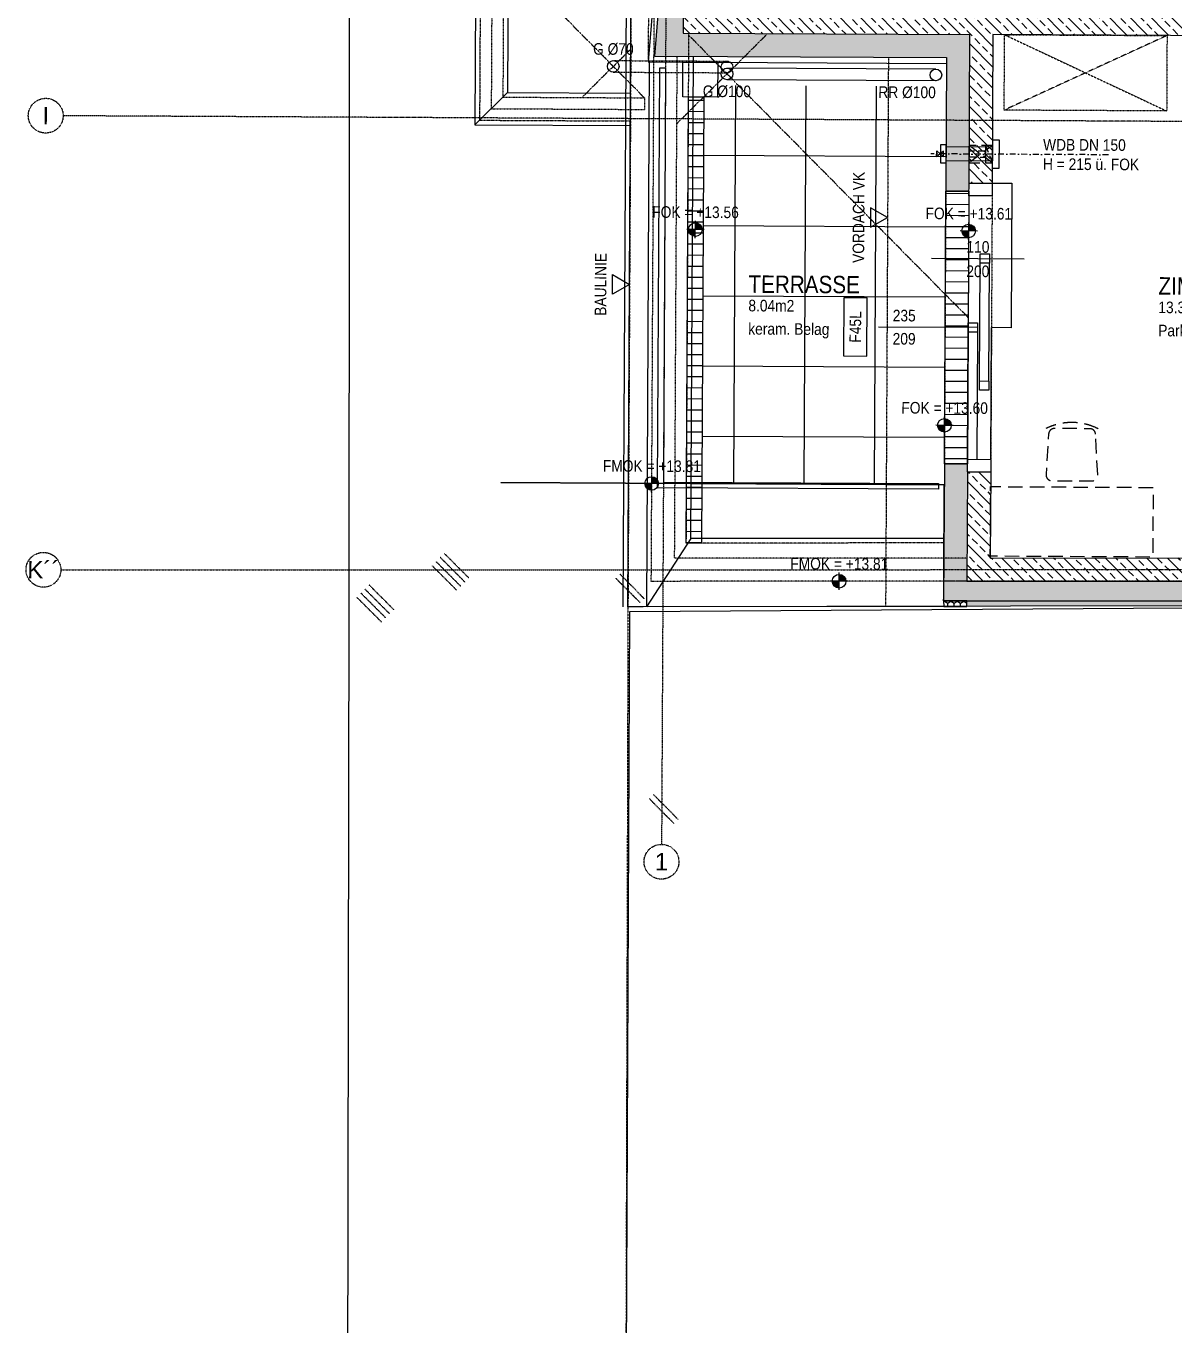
# Model space of a CAD drawing. Header units: millimetres. Extents: x -13147 to 51584, y -41547 to 69958.
# Drawn here: x -13096 to -3196, y 8478 to 19682 of the extents above; entities that cross this region are included whole.
import ezdxf
from ezdxf.enums import TextEntityAlignment as Align

# ---------------------------------------------------------------- set-up
doc = ezdxf.new("R2010")
doc.units = ezdxf.units.MM
doc.linetypes.add('HIDDEN2', pattern=[0.1875, 0.125, -0.0625])
doc.linetypes.add('STRICHPUNKT', pattern=[1, 0.5, -0.25, 0, -0.25])
for name, color, linetype in [('00_HLP-G00-L05-M0', 6, 'Continuous'), ('01-BFL-G00-L05-M0', 251, 'Continuous'), ('01-HID-G00-L05-ENTWÄSSERUNG', 251, 'HIDDEN2'), ('01-SYM-G00-L05-M0', 251, 'Continuous'), ('01-TXT---------M0', 251, 'Continuous'), ('01-TXT---------PP', 1, 'Continuous'), ('01-TXT-G00-L05-M0', 1, 'Continuous'), ('02-ANS-G00-L05-M0', 251, 'Continuous'), ('02-ANS-G00-L05-Rigol', 251, 'Continuous'), ('02-AXO-G00-L05-M0', 251, 'STRICHPUNKT'), ('02-DIM-G00-L05-BEHÖRDE', 251, 'Continuous'), ('02-FIL-G00-L05-LILA', 251, 'Continuous'), ('02-FIL-G00-L05-PLATTENBELAG', 251, 'Continuous'), ('02-FIL-G00-L05-STB', 251, 'Continuous'), ('02-HID-G00-L05-M0', 251, 'HIDDEN2'), ('02-TWA---------M0', 251, 'Continuous'), ('02-TWA-G00-L05-M0', 251, 'Continuous'), ('02-TWB-G00-L05-M0', 251, 'Continuous'), ('02-WDA-G00-L05-M0', 251, 'Continuous'), ('02-ZWA-G00-L05-M0', 251, 'Continuous'), ('03-SYM-G00-L05-M0', 251, 'Continuous'), ('04-STO---------M0', 251, 'Continuous'), ('04-STO-G00-L05-M0', 251, 'Continuous'), ('04-SYM---------EP', 251, 'Continuous'), ('04-TXT---------EP', 251, 'Continuous'), ('04-TXT-G00-L05-M0', 251, 'Continuous'), ('04-TXT-G00-L05-POS', 8, 'Continuous'), ('05-SYM---------M0', 251, 'Continuous'), ('05-TXT---------PP', 8, 'Continuous'), ('05-TXT--------M0', 251, 'Continuous'), ('07-SAN---------M0', 251, 'Continuous'), ('07-SAN-G00-L05-M0', 251, 'Continuous'), ('07_MOB-G00-L05-M0', 251, 'HIDDEN2'), ('09-SYM-G00-L05-GEHSTEIG', 8, 'Continuous'), ('09-VER-G00-L05-GRUNDSTÜCKSGRENZE', 161, 'Continuous')]:
    doc.layers.add(name, color=color, linetype=linetype)
doc.styles.add('ARIAL', font='arial.ttf', dxfattribs={"width": 0.85})
doc.styles.get("Standard").update_dxf_attribs({"font": 'arial.ttf'})
pattern_1 = [(134.70755, (-35291.17, -23129.93), (-90.25976, -89.34302), []), (134.70755, (-35290.71, -23040.13), (-90.25976, -89.34302), [63.5, -31.75])]
pattern_2 = [(89.70755, (-35291.17, -23129.933), (-27.252854, 47.764726), [31.75, -63.5]), (209.70755, (-35291.17, -23129.933), (-27.73904, -47.484027), [31.75, -63.5]), (149.70755, (-35291.17, -23129.933), (-54.991893, 0.280699), [-63.5, 31.75])]

# ---------------------------------------------------------------- blocks, each defined once
blk = doc.blocks.new('01-SQM')
at = {"layer": '01-TXT---------M0', "color": 1, "style": 'ARIAL', "width": 0.85}
blk.add_attdef('ROOM', (0, 0), '', height=0.15, dxfattribs=at)
blk.add_attdef('AREA', text='', height=0.1, dxfattribs=at).set_placement((0, -0.06), align=Align.TOP_LEFT)
at = {"layer": '01-TXT---------PP', "color": 1, "style": 'ARIAL', "width": 0.85}
blk.add_attdef('NR', text='', height=0.15, dxfattribs=at).set_placement((-0.117, 0), align=Align.RIGHT)
blk.add_attdef('FLOOR', text='', height=0.1, dxfattribs=at).set_placement((0, -0.26), align=Align.TOP_LEFT)
blk = doc.blocks.new('03-rar')
blk.add_circle((0, 0), 0.05)
at = {"layer": '01-TXT---------M0', "color": 8, "style": 'ARIAL', "width": 0.85}
blk.add_attdef('RR', text='', height=0.1, dxfattribs=at).set_placement((0, 0.1), align=Align.CENTER)
blk = doc.blocks.new('04-TXT')
blk.add_line((0, 0), (0.853, 0))
at = {"layer": '04-TXT---------EP', "color": 8, "style": 'ARIAL', "width": 0.85}
blk.add_attdef('WIDTH', text='', height=0.1, dxfattribs=at).set_placement((0.632, 0.05), align=Align.CENTER)
blk.add_attdef('HEIGHT', text='', height=0.1, dxfattribs=at).set_placement((0.632, -0.05), align=Align.TOP_CENTER)
blk = doc.blocks.new('01-HK1')
for p, q in [((-0.001, -0.074), (-0.001, 0.074)), ((0.074, 0), (-0.075, 0))]:
    blk.add_line(p, q)
blk.add_circle((-0.001, 0), 0.0586)
for points in [[(-0.001, 0.059), (0.041, 0.041), (-0.001, 0)], [(-0.001, 0), (0.058, 0), (0.041, 0.041)], [(-0.059, 0), (-0.042, -0.041), (-0.001, 0)], [(-0.042, -0.041), (-0.001, -0.059), (-0.001, 0)]]:
    blk.add_solid(points)
at = {"layer": '01-TXT---------M0', "color": 8, "style": 'ARIAL', "width": 0.85}
blk.add_attdef('HEIGHT', text='', height=0.1, dxfattribs=at).set_placement((0, 0.2), align=Align.TOP_CENTER)
blk = doc.blocks.new('FENSTER_237')
at = {"layer": '04-STO---------M0'}
for points in [[(0, 0), (0, -0.11), (0.2, -0.11), (0.2, 0)], [(0.18, -0.785), (0.18, -0.705), (0.1, -0.705), (0.1, -0.785)], [(0.08, -1.285), (0.08, -1.205), (0, -1.205), (0, -1.285)], [(0.18, -1.88), (0.18, -1.8), (0.1, -1.8), (0.1, -1.88)], [(0, -2.38), (0, -2.49), (0.2, -2.49), (0.2, -2.38)]]:
    blk.add_lwpolyline(points, close=True, dxfattribs=at)
at = {"layer": '04-SYM---------EP'}
for points in [[(0, -0.11), (0, -1.205)], [(0.08, -1.205), (0.08, -0.11)], [(0.1, -0.785), (0.1, -1.8)], [(0.18, -0.785), (0.18, -1.8)]]:
    blk.add_lwpolyline(points, dxfattribs=at)
blk = doc.blocks.new('05-TXT')
at = {"layer": '05-TXT--------M0'}
blk.add_line((-0.4, 0), (0.4, 0), dxfattribs=at)
at = {"layer": '05-TXT--------M0', "color": 8, "style": 'ARIAL', "width": 0.85}
blk.add_attdef('BREITE', text='', height=0.1, dxfattribs=at).set_placement((0, 0.05), align=Align.CENTER)
blk.add_attdef('HÖHE', text='', height=0.1, rotation=360, dxfattribs=at).set_placement((0, -0.06), align=Align.TOP_CENTER)
blk = doc.blocks.new('möbel_schreibtisch')
at = {"flags": 128}
blk.add_lwpolyline([(0, -0.1), (-0.6, -0.1), (-0.6, 1.3), (0, 1.3)], close=True, dxfattribs=at)
blk.add_lwpolyline([(-1.056, 0.802, 0.39805), (-1.103, 0.752), (-1.103, 0.447, 0.39805), (-1.056, 0.397), (-0.706, 0.377, 0.430564), (-0.653, 0.427), (-0.653, 0.772, 0.430564), (-0.706, 0.822)], format="xyb", close=True, dxfattribs=at)
blk.add_arc((-0.653, 0.599), 0.503, 153.4349, 206.5651)
blk = doc.blocks.new('01-HK3')
blk.add_lwpolyline([(0, 0), (0.0423, 0.0732), (-0.0423, 0.0732)], close=True)
at = {"color": 0, "style": 'ARIAL', "width": 0.85}
blk.add_attdef('HEIGHT', text='', height=0.05, dxfattribs=at).set_placement((0, 0.35), align=Align.TOP_CENTER)
blk = doc.blocks.new('WANDLÜFER')
at = {"layer": '02-TWA---------M0', "linetype": 'HIDDEN2', "ltscale": 0.75}
for points in [[(0.075, 0), (0.075, -0.2), (-0.075, -0.2), (-0.075, 0), (0.075, 0)], [(-0.075, 0), (0.075, -0.2)], [(0.075, 0), (-0.075, -0.2)]]:
    blk.add_lwpolyline(points, dxfattribs=at)
at = {"layer": '07-SAN---------M0', "linetype": 'STRICHPUNKT', "ltscale": 0.1}
blk.add_lwpolyline([(0, 1), (0, -0.53)], dxfattribs=at)
at = {"layer": '07-SAN---------M0'}
for points in [[(0, 0), (-0.12, 0), (-0.12, 0.06), (0.12, 0.06), (0.12, 0)], [(0.08, -0.4), (-0.08, -0.4), (-0.08, -0.445), (0.08, -0.445)]]:
    blk.add_lwpolyline(points, close=True, dxfattribs=at)
for points in [[(-0.06, 0), (-0.06, -0.4)], [(0.06, 0), (0.06, -0.4)]]:
    blk.add_lwpolyline(points, dxfattribs=at)
blk = doc.blocks.new('türachse&qualität')
at = {"layer": '05-SYM---------M0'}
blk.add_line((-0.4, 0), (-0.4, 0), dxfattribs=at)
at = {"layer": '05-TXT---------PP'}
blk.add_lwpolyline([(-0.5, -0.25), (-0.5, 0.25), (-0.7, 0.25), (-0.7, -0.25)], close=True, dxfattribs=at)
at = {"layer": '05-TXT---------PP', "color": 8, "style": 'ARIAL', "text_generation_flag": 6, "width": 0.85}
blk.add_attdef('POS.NR.', text='', height=0.1, rotation=270, dxfattribs=at).set_placement((-0.653, -0.011), align=Align.TOP_CENTER)
blk = doc.blocks.new('07_Kemper-ventil')
at = {"layer": '02-TWA---------M0', "linetype": 'HIDDEN2', "ltscale": 0.5}
for points in [[(-0.075, 0), (-0.075, -0.06), (0.075, -0.06), (0.075, 0), (-0.075, 0)], [(-0.025, -0.06), (-0.025, -0.2), (0.025, -0.2), (0.025, -0.06)]]:
    blk.add_lwpolyline(points, close=True, dxfattribs=at)
blk.add_lwpolyline([(-0.075, -0.06), (0.075, 0)], dxfattribs=at)
at = {"layer": '07-SAN---------M0', "linetype": 'STRICHPUNKT', "ltscale": 0.1}
blk.add_lwpolyline([(0, 0), (0, -0.48)], dxfattribs=at)
at = {"layer": '07-SAN---------M0'}
for points in [[(0.025, -0.42), (-0.025, -0.42), (0, -0.45), (0.025, -0.42)], [(0.025, -0.48), (-0.025, -0.48), (0, -0.45), (0.025, -0.48)]]:
    blk.add_lwpolyline(points, close=True, dxfattribs=at)

msp = doc.modelspace()

# ---------------------------------------------------------------- hatches: boundary and pattern name
at = {"layer": '02-ANS-G00-L05-Rigol'}
h = msp.add_hatch(dxfattribs=at)
h.set_pattern_fill('ANSI31', color=256, scale=30, angle=422.04654128, style=0)
h.set_pattern_definition([(179.70755, (62842.09, 45830.1), (-0.48618, -95.24876), [])])
h.paths.add_polyline_path([(-7276.528, 15225.9541), (-7406.5299, 15225.9298), (-7386.9057, 19070.5929), (-7256.9072, 19069.9601)])
h = msp.add_hatch(dxfattribs=at)
h.set_pattern_fill('ANSI31', color=256, scale=30, angle=422.04654128, style=0)
h.set_pattern_definition([(179.70755, (65058.03, 45028.81), (-0.48618, -95.24876), [])])
h.paths.add_polyline_path([(-4983.0151, 15908.3431), (-5183.0125, 15909.364), (-5171.0178, 18259.3026), (-4971.0202, 18258.3126)])
at = {"layer": '02-FIL-G00-L05-LILA'}
h = msp.add_hatch(dxfattribs=at)
h.set_pattern_fill('HONEY', color=256, scale=10, angle=197.04654128, style=0)
h.set_pattern_definition(pattern_2)
h.paths.add_polyline_path([(-4964.1299, 19608.2333), (-7434.0977, 19620.8407), (-7431.4435, 20140.8339), (-7451.4432, 20140.936), (-7531.4422, 20141.3443), (-7531.0339, 20221.3433), (-7530.7276, 20281.3425), (-7610.5789, 20281.7501), (-7681.1215, 19422.0989), (-5165.1481, 19409.2567), (-5170.9667, 18269.3025), (-4970.9694, 18268.2816), (-4970.6631, 18328.2808), (-4970.6543, 18328.2808)])
h = msp.add_hatch(dxfattribs=at)
h.set_pattern_fill('HONEY', color=256, scale=10, angle=197.04654128, style=0)
h.set_pattern_definition(pattern_2)
h.paths.add_polyline_path([(-5189.0503, 14726.4761), (3271.0707, 14728.5918), (3271.9384, 14898.592), (-4988.1709, 14896.5264), (-4983.3638, 15838.3132), (-4983.3726, 15838.3132), (-4983.0663, 15898.3125), (-5183.0637, 15899.3333)])
h = msp.add_hatch(dxfattribs=at)
h.set_pattern_fill('HONEY', color=256, scale=10, angle=197.04654128, style=0)
h.set_pattern_definition(pattern_2)
h.paths.add_polyline_path([(-5189.0503, 14726.4761), (-5188.9342, 14679.789), (-4989.2841, 14680.1678), (-4989.0474, 14726.5261)])
h = msp.add_hatch(dxfattribs=at)
h.set_pattern_fill('HONEY', color=256, scale=10, angle=197.04654128, style=0)
h.set_pattern_definition(pattern_2)
h.paths.add_polyline_path([(-4989.0474, 14726.5261), (-4989.2677, 14683.3644), (2755.7575, 14707.1628), (2755.8669, 14728.463)])
at = {"layer": '02-FIL-G00-L05-STB'}
h = msp.add_hatch(dxfattribs=at)
h.set_pattern_fill('ANSI33', color=256, scale=20, angle=197.04654128, style=0)
h.set_pattern_definition(pattern_1)
h.paths.add_polyline_path([(-7233.0795, 19819.8172), (-7231.0378, 20219.812), (-7431.0352, 20220.8329), (-7434.0977, 19620.8407), (-4964.1299, 19608.2333), (-4970.6543, 18328.2808), (-4890.6641, 18327.8725), (-4890.6641, 18327.8725), (-4770.6657, 18327.26), (-4770.6657, 18327.26), (-4770.6482, 18327.2599), (-4764.1325, 19607.2124), (-1704.1893, 19591.5937), (-1703.1684, 19791.5911)])
h = msp.add_hatch(dxfattribs=at)
h.set_pattern_fill('ANSI33', color=256, scale=20, angle=197.04654128, style=0)
h.set_pattern_definition(pattern_1)
h.paths.add_polyline_path([(-4988.1709, 14896.5264), (3051.9353, 14898.537), (3052.9561, 15098.5373), (-4787.156, 15096.5766), (-4783.3752, 15837.2924), (-4983.3638, 15838.3132)])

# ---------------------------------------------------------------- linework, layer by layer
at = {"layer": '00_HLP-G00-L05-M0', "linetype": 'HIDDEN2', "ltscale": 2}
msp.add_lwpolyline([(-5189.0503, 14726.4761), (-5183.9461, 15726.4631), (-9006.4383, 15745.9741)], dxfattribs=at)
at = {"layer": '01-BFL-G00-L05-M0', "linetype": 'HIDDEN2', "ltscale": 3}
msp.add_lwpolyline([(-7777.4585, 63167.2502), (-7816.8911, 32885.5626), (-7817.0604, 32755.5627), (-7909.3504, 14674.6276), (-7998.8304, -18020.8062)], dxfattribs=at)
at = {"layer": '01-HID-G00-L05-ENTWÄSSERUNG'}
for points in [[(-7766.9518, 19062.5324), (-8980.7087, 20288.7436)], [(-7488.0783, 18841.1061), (-6704.1072, 19617.1146)], [(-7384.2004, 19600.5857), (-4976.5841, 17168.265)], [(-8306.9447, 19065.2886), (-7884.8064, 19483.1394)]]:
    msp.add_lwpolyline(points, dxfattribs=at)
at = {"layer": '02-ANS-G00-L05-M0'}
for p, q in [((-7949.3452, 14675.742), (-7857.0625, 32755.2563)), ((-7366.3252, 15265.9316), (-7345.1197, 19420.3839)), ((-5186.5082, 15266.4768), (-7366.3252, 15265.9316)), ((-5188.9343, 14679.789), (-7909.3457, 14675.5378)), ((-7949.3452, 14675.742), (-7949.3452, 14675.742))]:
    msp.add_line(p, q, dxfattribs=at)
for points in [[(-7852.4458, 25823.0568), (-9192.4283, 25829.8964), (-9228.1577, 18829.9876), (-7888.1752, 18823.148)], [(-7853.8749, 25543.0604), (-8913.8611, 25548.4709), (-8946.7322, 19108.5548), (-7886.746, 19103.1443)], [(-7725.37, 19372.3241), (-7749.3467, 14674.9312)], [(-5233.8798, 15739.5868), (-5234.135, 15689.5875), (-7654.1034, 15701.9396), (-7635.6264, 19321.8654), (-7585.627, 19321.6102), (-7603.8489, 15751.6838), (-5233.8798, 15739.5868)], [(-8946.7322, 19108.5548), (-9228.1577, 18829.9876)], [(-4770.6657, 18327.26), (-4600.6679, 18326.3923), (-4607.0227, 17081.4085), (-4777.0117, 17082.2762)], [(-4782.8049, 15947.2909), (-4777.0117, 17082.2762)], [(-7366.3252, 15265.9316), (-7749.3478, 14674.7211)]]:
    msp.add_lwpolyline(points, dxfattribs=at)
at = {"layer": '02-ANS-G00-L05-Rigol'}
for points in [[(-7276.528, 15225.9541), (-7406.5299, 15225.9298), (-7386.9057, 19070.5929), (-7256.9072, 19069.9601)], [(-4983.0151, 15908.3431), (-5183.0125, 15909.364), (-5171.0178, 18259.3026), (-4971.0202, 18258.3126)]]:
    msp.add_lwpolyline(points, close=True, dxfattribs=at)
at = {"layer": '02-AXO-G00-L05-M0'}
for points in [[(-7505.4522, 35029.0001), (-7619.7864, 12629.2919)], [(8241.9209, 18800.8164), (-12776.3058, 18908.0991)], [(-9279.3524, 14924.7034), (-9491.4845, 15136.8354)], [(-9385.4185, 14818.6374), (-9597.5505, 15030.7694)], [(-9350.0631, 14853.9927), (-9562.1951, 15066.1247)], [(-9314.7078, 14889.348), (-9526.8398, 15101.4801)], [(-12796.2816, 14994.5625), (20142.6215, 15002.8726)], [(-7803.1023, 14710.0224), (-8014.1488, 14923.2344)], [(-7767.567, 14745.1968), (-7978.6135, 14958.4089)], [(-9997.5014, 14580.6717), (-10209.6334, 14792.8037)], [(-9962.1461, 14616.027), (-10174.2781, 14828.159)], [(-9926.7907, 14651.3824), (-10138.9228, 14863.5144)], [(-10032.8567, 14545.3163), (-10244.9888, 14757.4484)], [(-7512.8039, 12808.5809), (-7723.8504, 13021.793)], [(-7477.2685, 12843.7553), (-7688.315, 13056.9674)]]:
    msp.add_lwpolyline(points, dxfattribs=at)
for centre in [(-12926.3039, 18908.8647), (-12946.2796, 14995.3281), (-7620.552, 12479.2939)]:
    msp.add_circle(centre, 150, dxfattribs=at)
at = {"layer": '02-FIL-G00-L05-PLATTENBELAG'}
for points in [[(-6981.4005, 19168.5241), (-6998.8568, 15748.5957)], [(-6376.4084, 19165.4361), (-6393.8646, 15745.5077)], [(-5771.4163, 19162.348), (-5788.8725, 15742.4196)], [(-5169.5122, 18554.2679), (-7259.485, 18564.9357)], [(-5172.6002, 17949.2758), (-7262.573, 17959.9435)], [(-5175.6883, 17344.2836), (-7265.6611, 17354.9514)], [(-5178.7763, 16739.2915), (-7268.7491, 16749.9593)], [(-5181.8644, 16134.2994), (-7271.8372, 16144.9672)]]:
    msp.add_lwpolyline(points, dxfattribs=at)
at = {"layer": '02-HID-G00-L05-M0', "ltscale": 0.5}
for p, q in [((-7406.5299, 15225.9216), (-7384.0983, 19620.5855)), ((-7909.3457, 14675.5378), (-7884.6023, 19523.1389)), ((-5186.4982, 15226.4768), (-7406.5299, 15225.9216))]:
    msp.add_line(p, q, dxfattribs=at)
for points in [[(-7884.6023, 19523.1389), (-7817.0604, 32755.5627), (-5097.0685, 32776.3937)], [(-7852.6499, 25783.0573), (-9152.633, 25789.6928), (-9187.9541, 18869.7829), (-7887.971, 18863.1475)], [(-7705.255, 25272.2983), (-7735.3698, 19372.3752)], [(-5665.1416, 19411.8088), (-5689.2991, 14679.0071)]]:
    msp.add_lwpolyline(points, dxfattribs=at)
at = {"layer": '02-HID-G00-L05-M0'}
for points in [[(-7733.1619, 25682.4461), (-9053.1447, 25689.1837), (-9087.445, 18969.2712), (-7767.4622, 18962.5337)], [(-7733.1619, 25682.4461), (-7733.6724, 25582.4474), (-8953.6564, 25588.6745), (-8986.9359, 19068.7595), (-7766.9518, 19062.5324), (-7767.4622, 18962.5337)], [(-4988.1709, 14896.5264), (-7708.2186, 14895.8461), (-7654.9462, 25272.0415)], [(3915.7545, 19562.9079), (3891.9473, 14898.7471), (-5188.1826, 14896.4763), (-5188.1826, 14896.4763)], [(-4987.1501, 15096.5266), (-7507.1949, 15095.8964), (-7485.1179, 19421.0985)], [(-4770.6482, 18327.2599), (-4783.3664, 15837.2924)], [(-5171.0178, 18259.3026), (-5183.0127, 15909.3332)]]:
    msp.add_lwpolyline(points, dxfattribs=at)
at = {"layer": '02-TWA-G00-L05-M0'}
for p, q in [((-4970.6543, 18328.2808), (-4964.1299, 19608.2333)), ((-4764.1325, 19607.2124), (-4770.6482, 18327.2599)), ((-4783.3752, 15837.2924), (-4787.156, 15096.5766)), ((-4787.156, 15096.5766), (3052.9561, 15098.5373))]:
    msp.add_line(p, q, dxfattribs=at)
for points in [[(-7431.0352, 20220.8329), (-7434.0977, 19620.8407)], [(-7434.0977, 19620.8407), (-4964.1299, 19608.2333)], [(-1704.1893, 19591.5937), (-4764.1325, 19607.2124)], [(-4970.6543, 18328.2808), (-4770.6569, 18327.2599)], [(-4983.3638, 15838.3132), (-4988.1709, 14896.5264), (3271.9384, 14898.592)], [(-4983.3638, 15838.3132), (-4783.3664, 15837.2924)]]:
    msp.add_lwpolyline(points, dxfattribs=at)
at = {"layer": '02-TWB-G00-L05-M0'}
msp.add_lwpolyline([(-8063.2161, -41546.9329), (-7977.4515, -4065.1076), (-7893.7496, 14635.2738), (2955.7668, 14708.513), (2802.7405, 1405.4336), (7654.3957, 1376.4136), (7730.4268, 5292.5499), (19093.6565, 5275.3907), (19093.6565, 5275.3907), (19078.7116, -6441.3012), (7645.6485, -6402.8028), (7689.037, -2284.2557), (2789.5785, -2269.8932), (2752.3198, -17771.8644)], dxfattribs=at)
at = {"layer": '02-WDA-G00-L05-M0'}
for p, q in [((-5165.1481, 19409.2567), (-5171.0178, 18259.3026)), ((-5183.0127, 15909.3294), (-5189.0503, 14726.4761)), ((-5189.0503, 14726.4761), (4091.0824, 14728.7969))]:
    msp.add_line(p, q, dxfattribs=at)
for points in [[(-7610.5789, 20281.7501), (-7681.1215, 19422.0989)], [(-7680.8799, 19422.0977), (-5165.1481, 19409.2567)], [(-4971.0204, 18258.2818), (-5171.0178, 18259.3026)], [(-5183.0127, 15909.3332), (-4983.0153, 15908.3123)]]:
    msp.add_lwpolyline(points, dxfattribs=at)
msp.add_lwpolyline([(-5189.0503, 14726.4761), (-5188.9342, 14679.789), (-4989.2841, 14680.1678), (-4989.0474, 14726.5261)], close=True, dxfattribs=at)
at = {"layer": '02-ZWA-G00-L05-M0'}
for points in [[(-7660.7259, 20282.006), (-7735.3698, 19372.3752)], [(-7735.3698, 19372.3752), (-5165.4033, 19359.2574)]]:
    msp.add_lwpolyline(points, dxfattribs=at)
at = {"layer": '03-SYM-G00-L05-M0', "linetype": 'HIDDEN2'}
for points in [[(-8035.3149, 19383.9063), (-7055.3317, 19378.9042)], [(-8035.8253, 19283.9076), (-7055.8381, 19278.9055)]]:
    msp.add_lwpolyline(points, dxfattribs=at)
at = {"layer": '03-SYM-G00-L05-M0'}
msp.add_lwpolyline([(-7436.905, 19070.8478), (-7435.3737, 19370.8439), (-7135.3777, 19369.3127), (-7136.9089, 19069.3166)], close=True, dxfattribs=at)
for points in [[(-5255.6574, 19309.7174), (-7057.1374, 19318.89)], [(-5256.1678, 19209.7187), (-7056.139, 19218.9063)]]:
    msp.add_lwpolyline(points, dxfattribs=at)
at = {"layer": '03-SYM-G00-L05-M0', "linetype": 'HIDDEN2'}
msp.add_circle((-7055.5829, 19328.9048), 50, dxfattribs=at)
at = {"layer": '07_MOB-G00-L05-M0'}
msp.add_lwpolyline([(-3264.152, 19599.5561), (-3267.4698, 18949.5646), (-4667.4515, 18956.7105), (-4664.1338, 19606.702)], close=True, dxfattribs=at)
for points in [[(-4664.1338, 19606.702), (-3267.4698, 18949.5646)], [(-3264.152, 19599.5561), (-4667.4515, 18956.7105)]]:
    msp.add_lwpolyline(points, dxfattribs=at)
at = {"layer": '09-SYM-G00-L05-GEHSTEIG'}
msp.add_lwpolyline([(-10395.0782, -19958.349), (-10343.3644, -4058.2089), (-10312.8652, 14717.4522), (-10296.3644, 32743.2162), (-10268.164, 47837.2897)], dxfattribs=at)
at = {"layer": '09-VER-G00-L05-GRUNDSTÜCKSGRENZE'}
msp.add_lwpolyline([(46704.501, -15548.7947), (35541.4308, -15421.4983), (19046.2363, -15218.073), (19138.7033, 14725.9454), (-7779.3506, 14674.8743), (-7909.3457, 14675.5378), (-7826.8215, 30843.226), (-7817.0604, 32755.5627), (7176.712, 32871.7581), (29539.4687, 32927.2999), (29421.7814, 14744.8024), (29556, 14745.7099), (46704.4989, 14778.2454)], close=True, dxfattribs=at)

# ---------------------------------------------------------------- block references
at = {"layer": '01-SYM-G00-L05-M0'}
ref = msp.add_blockref('01-HK3', (-5672.1905, 18030.8182), dxfattribs=dict(at, xscale=2000.000000003378, yscale=2000.000000003378, zscale=2000.000000003378, rotation=89.70754930104815))
ref.add_attrib('HEIGHT', 'VORDACH VK', dxfattribs={"layer": '0', "color": 0, "height": 100, "rotation": 89.7075493, "style": 'ARIAL', "width": 0.85}).set_placement((-5972.1866, 18032.3495), align=Align.TOP_CENTER)
at = {"layer": '01-SYM-G00-L05-M0', "xscale": 1000, "yscale": 1000, "zscale": 1000, "rotation": 359.7075493068887}
for p, values in [((-7327.7402, 17927.3611), {'HEIGHT': 'FOK = +13.56'}), ((-4972.7709, 17915.3407), {'HEIGHT': 'FOK = +13.61'}), ((-5181.3225, 16240.4542), {'HEIGHT': 'FOK = +13.60'}), ((-7703.9133, 15739.3257), {'HEIGHT': 'FMOK = +13.81'}), ((-6089.1861, 14896.8295), {'HEIGHT': 'FMOK = +13.81'})]:
    msp.add_blockref('01-HK1', p, dxfattribs=at).add_auto_attribs(values)
at = {"layer": '01-TXT-G00-L05-M0', "xscale": 1000, "yscale": 1000, "zscale": 1000}
for p, rotation, values in [((-6871.1855, 17382.5199), 359.7075493177273, {'ROOM': 'TERRASSE', 'AREA': '8.04m2', 'FLOOR': 'keram. Belag'}), ((-3338.4591, 17367.5009), 359.7075493135587, {'ROOM': 'ZIMMER', 'AREA': '13.33m2', 'FLOOR': 'Parkett'})]:
    msp.add_blockref('01-SQM', p, dxfattribs=dict(at, rotation=rotation)).add_auto_attribs(values)
at = {"layer": '02-DIM-G00-L05-BEHÖRDE'}
ref = msp.add_blockref('01-HK3', (-7895.1644, 17453.8594), dxfattribs=dict(at, xscale=-2000.000000017038, yscale=2000.000000014344, zscale=2000, rotation=89.7075493060528))
ref.add_attrib('HEIGHT', 'BAULINIE', dxfattribs={"layer": '0', "color": 0, "extrusion": (0, 0, -1), "height": 100, "rotation": 270.29245069, "style": 'ARIAL', "text_generation_flag": 2, "width": 0.85}).set_placement((8195.1605, 17455.3907), align=Align.TOP_CENTER)
at = {"layer": '03-SYM-G00-L05-M0', "xscale": 999.9999999999997, "yscale": 999.9999999999997, "zscale": 999.9999999999997, "rotation": 359.7075493827602}
msp.add_blockref('03-rar', (-8035.5701, 19333.9069), dxfattribs=at).add_auto_attribs({'RR': 'G %%c70'})
at = {"layer": '03-SYM-G00-L05-M0'}
ref = msp.add_blockref('03-rar', (-7055.8891, 19268.9056), dxfattribs=dict(at, xscale=999.9999999999997, yscale=999.9999999999997, zscale=999.9999999999997, rotation=359.7075493827602))
ref.add_attrib('RR', 'G %%c100', dxfattribs={"layer": '01-TXT---------M0', "color": 8, "height": 100, "rotation": 359.70754938, "style": 'ARIAL', "width": 0.85}).set_placement((-7056.91, 19068.9082), align=Align.CENTER)
ref = msp.add_blockref('03-rar', (-5255.9126, 19259.7181), dxfattribs=dict(at, xscale=999.9999999999997, yscale=999.9999999999997, zscale=999.9999999999997, rotation=359.7075493827602))
ref.add_attrib('RR', 'RR %%c100', dxfattribs={"layer": '01-TXT---------M0', "color": 8, "height": 100, "rotation": 359.70754938, "style": 'ARIAL', "width": 0.85}).set_placement((-5256.9334, 19059.7207), align=Align.RIGHT)
at = {"layer": '04-STO-G00-L05-M0', "xscale": -1000, "yscale": 1000, "zscale": 1000, "rotation": 179.7075493235635}
msp.add_blockref('FENSTER_237', (-4983.3638, 15838.3132), dxfattribs=at)
at = {"layer": '04-TXT-G00-L05-M0', "xscale": 1000, "yscale": 1000, "zscale": 1000, "rotation": 359.7075493152262}
msp.add_blockref('05-TXT', (-4893.9819, 17677.8809), dxfattribs=at).add_auto_attribs({'BREITE': '110', 'HÖHE': '200'})
at = {"layer": '04-TXT-G00-L05-M0'}
ref = msp.add_blockref('04-TXT', (-4897.0189, 17082.8887), dxfattribs=dict(at, xscale=-1000, yscale=1000, zscale=1000, rotation=359.7075493235637))
ref.add_attrib('WIDTH', '235', dxfattribs={"layer": '04-TXT---------EP', "color": 8, "extrusion": (0, 0, -1), "height": 100, "rotation": 0.29245068, "style": 'ARIAL', "text_generation_flag": 2, "width": 0.85}).set_placement((5528.9188, 17136.1147), align=Align.CENTER)
ref.add_attrib('HEIGHT', '209', dxfattribs={"layer": '04-TXT---------EP', "color": 8, "extrusion": (0, 0, -1), "height": 100, "rotation": 0.29245068, "style": 'ARIAL', "text_generation_flag": 2, "width": 0.85}).set_placement((5529.4292, 17036.1161), align=Align.TOP_CENTER)
at = {"layer": '04-TXT-G00-L05-POS'}
ref = msp.add_blockref('türachse&qualität', (-5349.9389, 17085.2004), dxfattribs=dict(at, xscale=999.9999999999997, yscale=999.9999999999997, zscale=999.9999999999997, rotation=359.7075326355655))
ref.add_attrib('POS.NR.', 'F45L', dxfattribs={"layer": '05-TXT---------PP', "color": 8, "height": 100, "rotation": 269.70753263, "style": 'ARIAL', "text_generation_flag": 6, "width": 0.85}).set_placement((-5949.9311, 17088.2631), align=Align.MIDDLE_CENTER)
at = {"layer": '07-SAN-G00-L05-M0', "yscale": 1000, "zscale": 1000}
for name, p, xscale, rotation in [('WANDLÜFER', (-4769.3756, 18577.253), -999.9999999999997, 269.7075493077181), ('07_Kemper-ventil', (-4769.3897, 18577.2531), 1000, 269.7075493010481)]:
    msp.add_blockref(name, p, dxfattribs=dict(at, xscale=xscale, rotation=rotation))
at = {"layer": '07_MOB-G00-L05-M0', "xscale": 1000, "yscale": 1000, "zscale": 1000, "rotation": 269.7075493510733}
msp.add_blockref('möbel_schreibtisch', (-4687.0764, 15111.9148), dxfattribs=at)

# ---------------------------------------------------------------- texts
at = {"layer": '02-AXO-G00-L05-M0', "char_height": 150, "width": 246.7, "attachment_point": 5}
for s, insert, rotation in [('{\\fArial|b0|i0|c0|p34;I}', (-12926.3039, 18908.8647), 359.70754932), ('{\\fArial|b0|i0|c0|p34;K´´}', (-12946.2796, 14995.3281), 359.7075037), ('{\\fArial|b0|i0|c0|p34;1}', (-7620.552, 12479.2939), 359.7075)]:
    msp.add_mtext(s, dxfattribs=dict(at, insert=insert, rotation=rotation))
at = {"layer": '07-SAN-G00-L05-M0', "insert": (-4332.6661, 18575.0239), "char_height": 100, "width": 1538, "attachment_point": 4, "rotation": 359.70754933, "style": 'ARIAL'}
msp.add_mtext('WDB DN 150\\PH = 215 ü. FOK', dxfattribs=at)

doc.saveas('drawing.dxf')
